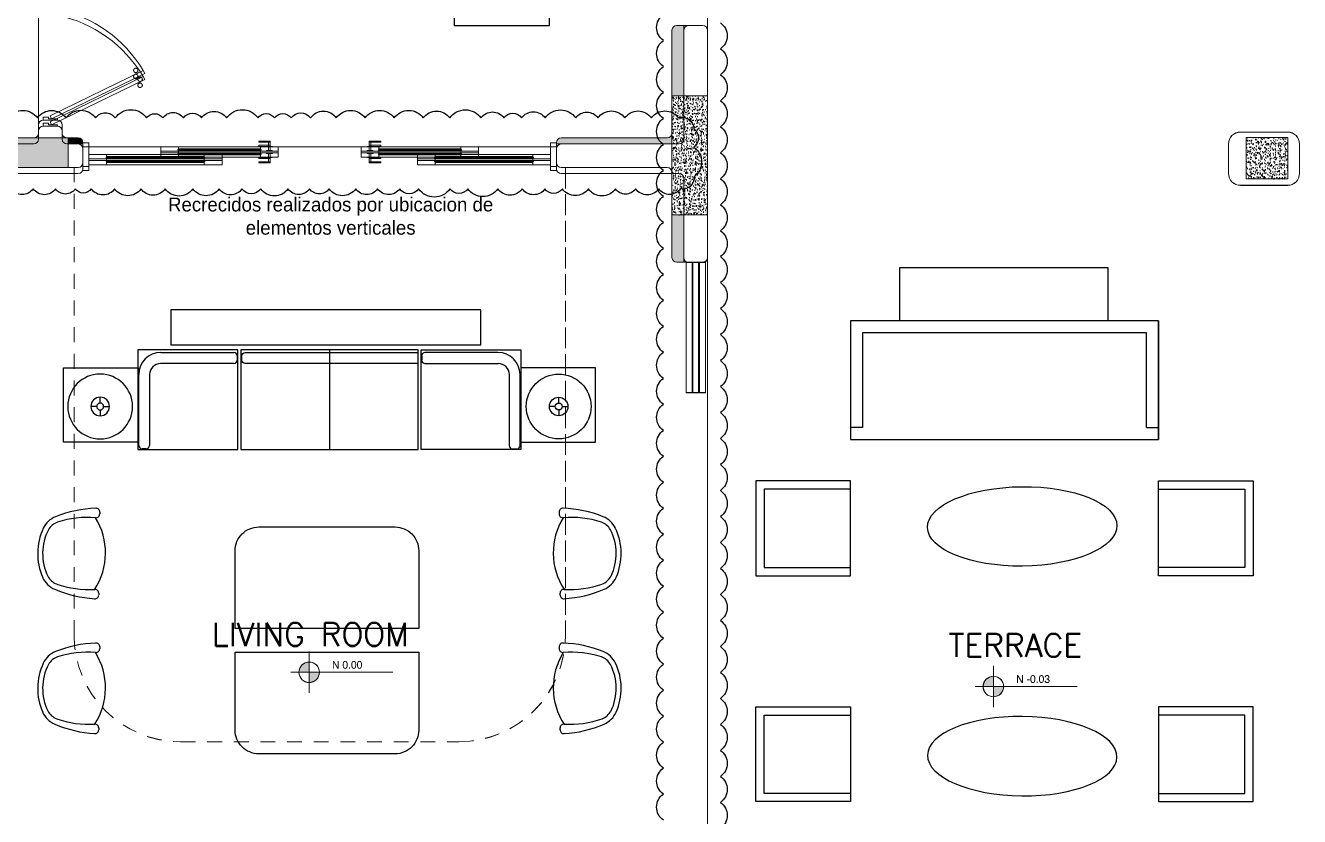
# Model space of a CAD drawing. Header units: metres. Extents: x -232 to 581, y 30 to 789.
# Drawn here: x 114.26 to 125.02, y 665.93 to 672.61 of the extents above; entities that cross this region are included whole.
import ezdxf

# ---------------------------------------------------------------- set-up
doc = ezdxf.new("R2010")
doc.units = ezdxf.units.M
doc.linetypes.add('HIDDEN2', pattern=[0.1875, 0.125, -0.0625])
for name, color, linetype, lineweight in [('A-DOOR', 35, 'Continuous', 5), ('A-WALL', 250, 'Continuous', 20), ('baños', 140, 'Continuous', 0), ('Columnas', 7, 'Continuous', 18), ('piscina', 131, 'Continuous', 0), ('textos', 7, 'Continuous', 0)]:
    doc.layers.add(name, color=color, linetype=linetype, lineweight=lineweight)
doc.layers.add('HATCH', color=8, linetype='Continuous')
doc.layers.add('MOBILIARIOS', color=252, linetype='Continuous')
doc.layers.add('PISO', color=7, linetype='Continuous', lineweight=5, true_color=0xe6e6e6)
doc.layers.add('Techos 1', color=7, linetype='HIDDEN2', lineweight=9, true_color=0x42391a)
doc.layers.add('RELLENO SECCION', color=8, linetype='Continuous', lineweight=0, transparency=0.4)
doc.styles.add('ESC100-2mm', font='arial.ttf', dxfattribs={"height": 0.15})
doc.styles.get("Standard").update_dxf_attribs({"font": 'arial.ttf'})
pattern_1 = [(50, (109.59505, -7.243447), (0.058299094, -0.005100507), [0.006096, -0.067056]), (355, (109.59505, -7.24345), (-0.011277895, 0.06113819), [0.0048768, -0.053644987]), (100.451445, (109.59991, -7.24387), (0.0470212, 0.05603768), [0.005180803, -0.056988878]), (46.1842, (109.59505, -7.22719), (0.086745293, -0.013453545), [0.009144, -0.100584]), (96.63556, (109.60228, -7.22831), (0.07596932, 0.07917636), [0.00777121, -0.085483395]), (351.18415, (109.59505, -7.22719), (0.07596932, 0.07917636), [0.00731519, -0.080467114]), (21, (109.60318, -7.231255), (0.048516605, -0.032724863), [0.006096, -0.067056]), (326, (109.60318, -7.231255), (0.01977665, 0.05894015), [0.0048768, -0.0536448]), (71.451445, (109.607223, -7.23398), (0.068293254, 0.026215286), [0.005180803, -0.05698878]), (37.5, (109.595052, -7.243447), (0.000988353, 0.0270576124), [0, -0.05299456, 0, -0.0544576, 0, -0.053848]), (7.5, (109.595052, -7.243447), (0.021382292, 0.032057784), [0, -0.03104896, 0, -0.05177536, 0, -0.0205232]), (327.5, (109.576927, -7.243447), (0.0433889905, -0.001833198), [0, -0.02032, 0, -0.0633984, 0, -0.0841248]), (317.5, (109.5688, -7.243447), (0.047401338, 0.008136477), [0, -0.026416, 0, -0.04210304, 0, -0.0597408])]

# ---------------------------------------------------------------- blocks, each defined once
blk = doc.blocks.new('puerta 1.00')
at = {"layer": 'A-DOOR'}
for p, q in [((-0.15, -0.012), (-0.937, -0.395)), ((-0.138, -0.038), (-0.925, -0.42)), ((-0.138, -0.038), (-0.15, -0.012)), ((-0.937, -0.395), (-0.925, -0.42)), ((-0.895, -0.374), (-0.9, -0.364)), ((-0.878, -0.366), (-0.883, -0.356)), ((-0.882, -0.4), (-0.877, -0.41)), ((-0.865, -0.392), (-0.86, -0.402))]:
    blk.add_line(p, q, dxfattribs=at)
for points in [[(-0.08, 0), (-0.08, -0.025), (-0.125, -0.025), (-0.125, -0.012), (-0.2, -0.012), (-0.2, 0), (-0.08, 0)], [(-0.08, -0.95), (-0.08, -0.925), (-0.125, -0.925), (-0.125, -0.937), (-0.2, -0.937), (-0.2, -0.95), (-0.08, -0.95)]]:
    blk.add_lwpolyline(points, dxfattribs=at)
blk.add_arc((0.037, 0.16), 1.123, 211.1336, 257.8343, dxfattribs=at)
for points in [[(-0.898, -0.364), (-0.903, -0.364), (-0.912, -0.359), (-0.917, -0.35), (-0.917, -0.34), (-0.912, -0.332), (-0.903, -0.327), (-0.893, -0.327), (-0.884, -0.332), (-0.879, -0.34), (-0.879, -0.35), (-0.884, -0.359), (-0.893, -0.364), (-0.898, -0.364)], [(-0.862, -0.439), (-0.867, -0.439), (-0.875, -0.434), (-0.88, -0.426), (-0.88, -0.416), (-0.875, -0.407), (-0.867, -0.402), (-0.857, -0.402), (-0.848, -0.407), (-0.843, -0.416), (-0.843, -0.426), (-0.848, -0.434), (-0.857, -0.439), (-0.862, -0.439)]]:
    blk.add_open_spline(points, degree=2, dxfattribs=at)
blk = doc.blocks.new('27.11.2025 LN09 1ER NIVEL')
at = {"layer": 'textos', "true_color": 0x000000, "transparency": 33554534}
h = blk.add_hatch(color=18, dxfattribs=at)
h.dxf.hatch_style = 1
h.paths.add_polyline_path([(193.47, 101.07, 0.414214), (193.383, 100.983), (193.47, 100.983)])
h.paths.add_polyline_path([(193.556, 100.983), (193.47, 100.983), (193.47, 100.897, 0.414214)])
h = blk.add_hatch(color=18, dxfattribs=at)
h.dxf.hatch_style = 1
h.paths.add_polyline_path([(199.248, 100.949, 0.414214), (199.162, 100.863), (199.248, 100.863)])
h.paths.add_polyline_path([(199.335, 100.863), (199.248, 100.863), (199.248, 100.776, 0.414214)])
at = {"layer": 'A-DOOR', "color": 18, "true_color": 0x000000}
for p, q in [((192.366, 105.384), (192.216, 105.384)), ((192.216, 105.384), (192.216, 105.334)), ((192.366, 105.384), (192.216, 105.384)), ((192.216, 105.384), (192.216, 105.334)), ((192.361, 105.361), (192.361, 105.356)), ((192.361, 105.361), (193.064, 105.361)), ((192.361, 105.361), (192.361, 105.356)), ((192.361, 105.361), (193.064, 105.361)), ((192.361, 105.356), (193.064, 105.356)), ((192.361, 105.356), (193.064, 105.356)), ((192.366, 105.361), (192.366, 105.384)), ((192.366, 105.384), (193.085, 105.384)), ((192.366, 105.361), (192.366, 105.384)), ((192.366, 105.384), (193.085, 105.384)), ((192.371, 105.366), (192.366, 105.366)), ((192.371, 105.366), (192.366, 105.366)), ((192.366, 105.356), (192.366, 105.334)), ((192.366, 105.356), (192.366, 105.334)), ((192.371, 105.351), (192.366, 105.351)), ((192.371, 105.351), (192.366, 105.351)), ((192.371, 105.366), (192.371, 105.361)), ((193.054, 105.366), (192.371, 105.366)), ((192.371, 105.366), (192.371, 105.361)), ((193.054, 105.366), (192.371, 105.366)), ((192.371, 105.351), (192.371, 105.356)), ((192.371, 105.351), (192.371, 105.356)), ((192.371, 105.351), (193.054, 105.351)), ((192.371, 105.351), (193.054, 105.351)), ((193.054, 105.366), (193.059, 105.366)), ((193.054, 105.366), (193.054, 105.361)), ((193.054, 105.366), (193.059, 105.366)), ((193.054, 105.366), (193.054, 105.361)), ((193.054, 105.351), (193.054, 105.356)), ((193.054, 105.351), (193.054, 105.356)), ((193.054, 105.351), (193.059, 105.351)), ((193.054, 105.351), (193.059, 105.351)), ((193.059, 105.384), (193.209, 105.384)), ((193.059, 105.361), (193.059, 105.384)), ((193.059, 105.384), (193.209, 105.384)), ((193.059, 105.361), (193.059, 105.384)), ((193.059, 105.356), (193.059, 105.334)), ((193.059, 105.356), (193.059, 105.334)), ((193.064, 105.361), (193.064, 105.356)), ((193.064, 105.361), (193.064, 105.356)), ((193.126, 105.424), (193.126, 105.389)), ((193.126, 105.424), (193.126, 105.389)), ((193.141, 105.389), (193.141, 105.433)), ((193.141, 105.389), (193.141, 105.433)), ((193.209, 105.334), (193.209, 105.384)), ((193.209, 105.384), (193.209, 105.334)), ((193.209, 105.334), (193.209, 105.384)), ((193.209, 105.384), (193.209, 105.334)), ((193.909, 105.334), (193.909, 105.384)), ((194.059, 105.384), (193.909, 105.384)), ((193.909, 105.384), (193.909, 105.334)), ((193.909, 105.334), (193.909, 105.384)), ((194.059, 105.384), (193.909, 105.384)), ((193.909, 105.384), (193.909, 105.334)), ((193.976, 105.389), (193.976, 105.433)), ((193.976, 105.389), (193.976, 105.433)), ((193.991, 105.424), (193.991, 105.389)), ((193.991, 105.424), (193.991, 105.389)), ((194.751, 105.384), (194.033, 105.384)), ((194.751, 105.384), (194.033, 105.384)), ((194.756, 105.361), (194.054, 105.361)), ((194.054, 105.361), (194.054, 105.356)), ((194.756, 105.361), (194.054, 105.361)), ((194.054, 105.361), (194.054, 105.356)), ((194.756, 105.356), (194.054, 105.356)), ((194.756, 105.356), (194.054, 105.356)), ((194.059, 105.361), (194.059, 105.384)), ((194.059, 105.361), (194.059, 105.384)), ((194.064, 105.366), (194.059, 105.366)), ((194.064, 105.366), (194.059, 105.366)), ((194.059, 105.356), (194.059, 105.334)), ((194.059, 105.356), (194.059, 105.334)), ((194.064, 105.351), (194.059, 105.351)), ((194.064, 105.351), (194.059, 105.351)), ((194.064, 105.366), (194.746, 105.366)), ((194.064, 105.366), (194.064, 105.361)), ((194.064, 105.366), (194.746, 105.366)), ((194.064, 105.366), (194.064, 105.361)), ((194.064, 105.351), (194.064, 105.356)), ((194.064, 105.351), (194.064, 105.356)), ((194.746, 105.351), (194.064, 105.351)), ((194.746, 105.351), (194.064, 105.351)), ((194.746, 105.366), (194.751, 105.366)), ((194.746, 105.366), (194.746, 105.361)), ((194.746, 105.366), (194.751, 105.366)), ((194.746, 105.366), (194.746, 105.361)), ((194.746, 105.351), (194.746, 105.356)), ((194.746, 105.351), (194.746, 105.356)), ((194.746, 105.351), (194.751, 105.351)), ((194.746, 105.351), (194.751, 105.351)), ((194.751, 105.384), (194.901, 105.384)), ((194.751, 105.361), (194.751, 105.384)), ((194.751, 105.384), (194.901, 105.384)), ((194.751, 105.361), (194.751, 105.384)), ((194.751, 105.356), (194.751, 105.334)), ((194.751, 105.356), (194.751, 105.334)), ((194.756, 105.361), (194.756, 105.356)), ((194.756, 105.361), (194.756, 105.356)), ((194.901, 105.384), (194.901, 105.334)), ((194.901, 105.384), (194.901, 105.334)), ((191.759, 105.319), (191.609, 105.319)), ((191.609, 105.319), (191.609, 105.269)), ((191.759, 105.319), (191.609, 105.319)), ((191.609, 105.319), (191.609, 105.269)), ((191.609, 105.269), (191.759, 105.269)), ((191.609, 105.269), (191.759, 105.269)), ((191.754, 105.297), (191.754, 105.292)), ((191.754, 105.297), (192.589, 105.297)), ((191.754, 105.297), (191.754, 105.292)), ((191.754, 105.297), (192.589, 105.297)), ((191.754, 105.292), (192.589, 105.292)), ((191.754, 105.292), (192.589, 105.292)), ((191.759, 105.297), (191.759, 105.319)), ((191.759, 105.319), (192.61, 105.319)), ((191.759, 105.297), (191.759, 105.319)), ((191.759, 105.319), (192.61, 105.319)), ((191.764, 105.301), (191.759, 105.301)), ((191.764, 105.301), (191.759, 105.301)), ((191.759, 105.292), (191.759, 105.269)), ((191.759, 105.292), (191.759, 105.269)), ((191.764, 105.287), (191.759, 105.287)), ((191.764, 105.287), (191.759, 105.287)), ((191.759, 105.269), (192.61, 105.269)), ((191.759, 105.269), (192.61, 105.269)), ((191.764, 105.301), (191.764, 105.297)), ((192.579, 105.301), (191.764, 105.301)), ((191.764, 105.301), (191.764, 105.297)), ((192.579, 105.301), (191.764, 105.301)), ((191.764, 105.287), (191.764, 105.292)), ((191.764, 105.287), (191.764, 105.292)), ((191.764, 105.287), (192.579, 105.287)), ((191.764, 105.287), (192.579, 105.287)), ((192.216, 105.334), (192.366, 105.334)), ((192.216, 105.334), (192.366, 105.334)), ((192.366, 105.334), (193.085, 105.334)), ((192.366, 105.334), (193.085, 105.334)), ((192.579, 105.301), (192.584, 105.301)), ((192.579, 105.301), (192.579, 105.297)), ((192.579, 105.301), (192.584, 105.301)), ((192.579, 105.301), (192.579, 105.297)), ((192.579, 105.287), (192.579, 105.292)), ((192.579, 105.287), (192.579, 105.292)), ((192.579, 105.287), (192.584, 105.287)), ((192.579, 105.287), (192.584, 105.287)), ((192.584, 105.319), (192.734, 105.319)), ((192.584, 105.297), (192.584, 105.319)), ((192.584, 105.319), (192.734, 105.319)), ((192.584, 105.297), (192.584, 105.319)), ((192.584, 105.292), (192.584, 105.269)), ((192.584, 105.292), (192.584, 105.269)), ((192.734, 105.269), (192.584, 105.269)), ((192.734, 105.269), (192.584, 105.269)), ((192.589, 105.297), (192.589, 105.292)), ((192.589, 105.297), (192.589, 105.292)), ((192.734, 105.269), (192.734, 105.319)), ((192.734, 105.319), (192.734, 105.269)), ((192.734, 105.269), (192.734, 105.319)), ((192.734, 105.319), (192.734, 105.269)), ((193.209, 105.334), (193.059, 105.334)), ((193.209, 105.334), (193.059, 105.334)), ((193.126, 105.294), (193.126, 105.329)), ((193.126, 105.294), (193.126, 105.329)), ((193.141, 105.329), (193.141, 105.284)), ((193.141, 105.329), (193.141, 105.284)), ((193.909, 105.334), (194.059, 105.334)), ((193.909, 105.334), (194.059, 105.334)), ((193.976, 105.329), (193.976, 105.284)), ((193.976, 105.329), (193.976, 105.284)), ((193.991, 105.294), (193.991, 105.329)), ((193.991, 105.294), (193.991, 105.329)), ((194.751, 105.334), (194.033, 105.334)), ((194.751, 105.334), (194.033, 105.334)), ((194.384, 105.269), (194.384, 105.319)), ((194.534, 105.319), (194.384, 105.319)), ((194.384, 105.319), (194.384, 105.269)), ((194.384, 105.269), (194.384, 105.319)), ((194.534, 105.319), (194.384, 105.319)), ((194.384, 105.319), (194.384, 105.269)), ((194.384, 105.269), (194.534, 105.269)), ((194.384, 105.269), (194.534, 105.269)), ((195.359, 105.319), (194.508, 105.319)), ((195.359, 105.319), (194.508, 105.319)), ((195.359, 105.269), (194.508, 105.269)), ((195.359, 105.269), (194.508, 105.269)), ((195.364, 105.297), (194.529, 105.297)), ((194.529, 105.297), (194.529, 105.292)), ((195.364, 105.297), (194.529, 105.297)), ((194.529, 105.297), (194.529, 105.292)), ((195.364, 105.292), (194.529, 105.292)), ((195.364, 105.292), (194.529, 105.292)), ((194.534, 105.297), (194.534, 105.319)), ((194.534, 105.297), (194.534, 105.319)), ((194.539, 105.301), (194.534, 105.301)), ((194.539, 105.301), (194.534, 105.301)), ((194.534, 105.292), (194.534, 105.269)), ((194.534, 105.292), (194.534, 105.269)), ((194.539, 105.287), (194.534, 105.287)), ((194.539, 105.287), (194.534, 105.287)), ((194.539, 105.301), (195.354, 105.301)), ((194.539, 105.301), (194.539, 105.297)), ((194.539, 105.301), (195.354, 105.301)), ((194.539, 105.301), (194.539, 105.297)), ((194.539, 105.287), (194.539, 105.292)), ((194.539, 105.287), (194.539, 105.292)), ((195.354, 105.287), (194.539, 105.287)), ((195.354, 105.287), (194.539, 105.287)), ((194.901, 105.334), (194.751, 105.334)), ((194.901, 105.334), (194.751, 105.334)), ((195.354, 105.301), (195.359, 105.301)), ((195.354, 105.301), (195.354, 105.297)), ((195.354, 105.301), (195.359, 105.301)), ((195.354, 105.301), (195.354, 105.297)), ((195.354, 105.287), (195.354, 105.292)), ((195.354, 105.287), (195.354, 105.292)), ((195.354, 105.287), (195.359, 105.287)), ((195.354, 105.287), (195.359, 105.287)), ((195.359, 105.319), (195.509, 105.319)), ((195.359, 105.297), (195.359, 105.319)), ((195.359, 105.319), (195.509, 105.319)), ((195.359, 105.297), (195.359, 105.319)), ((195.359, 105.292), (195.359, 105.269)), ((195.359, 105.292), (195.359, 105.269)), ((195.509, 105.269), (195.359, 105.269)), ((195.509, 105.269), (195.359, 105.269)), ((195.364, 105.297), (195.364, 105.292)), ((195.364, 105.297), (195.364, 105.292)), ((195.509, 105.319), (195.509, 105.269)), ((195.509, 105.319), (195.509, 105.269))]:
    blk.add_line(p, q, dxfattribs=at)
for points in [[(191.609, 105.219), (191.559, 105.219), (191.559, 105.419), (191.609, 105.419)], [(191.609, 105.219), (191.559, 105.219), (191.559, 105.419), (191.609, 105.419)], [(193.141, 105.433), (193.141, 105.424), (193.044, 105.424), (193.044, 105.433)], [(193.141, 105.433), (193.141, 105.424), (193.044, 105.424), (193.044, 105.433)], [(193.158, 105.384), (193.109, 105.384), (193.109, 105.389), (193.158, 105.389)], [(193.158, 105.384), (193.109, 105.384), (193.109, 105.389), (193.158, 105.389)], [(193.959, 105.384), (194.008, 105.384), (194.008, 105.389), (193.959, 105.389)], [(193.959, 105.384), (194.008, 105.384), (194.008, 105.389), (193.959, 105.389)], [(193.976, 105.433), (193.976, 105.424), (194.074, 105.424), (194.074, 105.433)], [(193.976, 105.433), (193.976, 105.424), (194.074, 105.424), (194.074, 105.433)], [(195.509, 105.219), (195.559, 105.219), (195.559, 105.419), (195.509, 105.419)], [(195.509, 105.219), (195.559, 105.219), (195.559, 105.419), (195.509, 105.419)], [(193.141, 105.284), (193.141, 105.294), (193.044, 105.294), (193.044, 105.284)], [(193.141, 105.284), (193.141, 105.294), (193.044, 105.294), (193.044, 105.284)], [(193.158, 105.334), (193.109, 105.334), (193.109, 105.329), (193.158, 105.329)], [(193.158, 105.334), (193.109, 105.334), (193.109, 105.329), (193.158, 105.329)], [(193.959, 105.334), (194.008, 105.334), (194.008, 105.329), (193.959, 105.329)], [(193.959, 105.334), (194.008, 105.334), (194.008, 105.329), (193.959, 105.329)], [(193.976, 105.284), (193.976, 105.294), (194.074, 105.294), (194.074, 105.284)], [(193.976, 105.284), (193.976, 105.294), (194.074, 105.294), (194.074, 105.284)], [(196.654, 104.444), (196.704, 104.444), (196.704, 103.344), (196.654, 103.344)], [(196.709, 104.444), (196.759, 104.444), (196.759, 103.344), (196.709, 103.344)], [(196.767, 104.444), (196.817, 104.444), (196.817, 103.344), (196.767, 103.344)]]:
    blk.add_lwpolyline(points, close=True, dxfattribs=at)
at = {"layer": 'A-WALL', "color": 18, "true_color": 0x000000}
for p, q in [((196.674, 106.444), (196.794, 106.444)), ((196.634, 106.404), (196.634, 105.484)), ((196.834, 106.404), (196.834, 105.194)), ((191.184, 105.554), (191.184, 105.484)), ((191.344, 105.594), (191.224, 105.594)), ((191.384, 105.554), (191.384, 105.484)), ((190.324, 105.444), (191.144, 105.444)), ((191.424, 105.444), (191.519, 105.444)), ((191.559, 105.404), (191.559, 105.234)), ((191.559, 105.374), (191.559, 105.264)), ((195.559, 105.404), (195.559, 105.234)), ((195.559, 105.374), (195.559, 105.264)), ((196.594, 105.444), (195.599, 105.444)), ((190.524, 105.194), (191.519, 105.194)), ((196.594, 105.194), (195.599, 105.194)), ((196.634, 105.154), (196.634, 104.484)), ((196.834, 105.194), (196.834, 104.484)), ((196.674, 104.444), (196.794, 104.444))]:
    blk.add_line(p, q, dxfattribs=at)
at = {"layer": 'A-WALL', "color": 18, "true_color": 0x000000, "transparency": 33554684}
blk.add_line((196.704, 104.444), (196.764, 104.444), dxfattribs=at)
at = {"layer": 'A-WALL', "color": 18, "true_color": 0x000000}
blk.add_lwpolyline([(201.734, 105.544), (201.334, 105.544, 0.414214), (201.234, 105.444), (201.234, 105.194, 0.414214), (201.334, 105.094), (201.734, 105.094, 0.414214), (201.834, 105.194), (201.834, 105.444, 0.414214)], format="xyb", close=True, dxfattribs=at)
for centre, start, end in [((196.674, 106.404), 90, 180), ((196.794, 106.404), 0, 90), ((191.224, 105.554), 90, 180), ((191.344, 105.554), 360, 90), ((191.144, 105.484), 270, 360), ((191.424, 105.484), 180, 270), ((196.594, 105.484), 270, 360), ((191.519, 105.404), 0, 90), ((195.599, 105.404), 90, 180), ((191.519, 105.234), 270, 0), ((195.599, 105.234), 180, 270), ((196.594, 105.154), 0, 90), ((196.674, 104.484), 180, 270), ((196.794, 104.484), 270, 0)]:
    blk.add_arc(centre, 0.04, start, end, dxfattribs=at)
at = {"layer": 'piscina', "color": 18, "true_color": 0x000000, "const_width": 0.004}
for points in [[(192.361, 105.359), (193.064, 105.359)], [(192.361, 105.359), (193.064, 105.359)], [(194.756, 105.359), (194.054, 105.359)], [(194.756, 105.359), (194.054, 105.359)], [(191.754, 105.294), (192.589, 105.294)], [(191.754, 105.294), (192.589, 105.294)], [(195.364, 105.294), (194.529, 105.294)], [(195.364, 105.294), (194.529, 105.294)]]:
    blk.add_lwpolyline(points, dxfattribs=at)
at = {"layer": 'PISO', "color": 18, "true_color": 0x000000, "transparency": 33554687}
blk.add_line((196.834, 106.404), (196.834, 110.084), dxfattribs=at)
at = {"layer": 'PISO', "color": 18, "true_color": 0x000000}
for p, q in [((191.184, 106.584), (191.184, 105.554)), ((191.559, 105.419), (195.559, 105.419)), ((191.559, 105.419), (195.559, 105.419)), ((196.834, 104.484), (196.834, 98.004))]:
    blk.add_line(p, q, dxfattribs=at)
at = {"layer": 'Techos 1', "color": 18, "true_color": 0x000000}
for p, q in [((191.484, 101.296), (191.484, 105.194)), ((195.634, 105.194), (195.634, 101.288)), ((192.384, 100.396), (194.734, 100.396))]:
    blk.add_line(p, q, dxfattribs=at)
for centre, start, end in [((192.384, 101.296), 180, 270), ((194.734, 101.296), 270, 0)]:
    blk.add_arc(centre, 0.9, start, end, dxfattribs=at)
at = {"layer": 'textos', "color": 18, "true_color": 0x000000}
for p, q in [((193.47, 101.157), (193.47, 100.809)), ((199.248, 101.037), (199.248, 100.689)), ((193.316, 100.983), (194.177, 100.983)), ((199.095, 100.863), (199.956, 100.863))]:
    blk.add_line(p, q, dxfattribs=at)
for centre in [(193.47, 100.983), (199.248, 100.863)]:
    blk.add_circle(centre, 0.0865, dxfattribs=at)
at = {"layer": 'A-DOOR', "color": 18, "true_color": 0x000000, "rotation": 180}
blk.add_blockref('puerta 1.00', (191.144, 105.594), dxfattribs=at)
at = {"layer": 'textos', "color": 18, "true_color": 0x000000, "char_height": 0.195, "width": 3.40488, "attachment_point": 7}
for s, insert in [('{\\Fromans|c0; LIVING ROOM}', (192.515, 101.205)), ('{\\Fromans|c0; TERRACE}', (198.736, 101.114))]:
    blk.add_mtext(s, dxfattribs=dict(at, insert=insert))
at = {"layer": 'textos', "color": 18, "true_color": 0x000000, "char_height": 0.065, "attachment_point": 1, "style": 'ESC100-2mm'}
for s, insert in [('{\\Ftxt|c0;N 0.00}', (193.663, 101.078)), ('{\\Ftxt|c0;N -0.03}', (199.441, 100.958))]:
    blk.add_mtext_dynamic_manual_height_columns(s, width=2.21694, gutter_width=0.5, heights=[0], dxfattribs=dict(at, insert=insert))
blk = doc.blocks.new('A$Ce5805d30')
at = {"layer": 'MOBILIARIOS'}
for p, q in [((0.5483, 0.5483, -0.3418), (0, 0.5483, -0.3418)), ((0, 0.5483, -0.3418), (0, 0, -0.3418)), ((0.5483, 0, -0.3418), (0.5483, 0.5483, -0.3418)), ((0.2635, 0.2954, -0.3418), (0.2635, 0.338, -0.3418)), ((0.2379, 0.2699, -0.3418), (0.1954, 0.2699, -0.3418)), ((0.2635, 0.2444, -0.3418), (0.2635, 0.2018, -0.3418)), ((0.289, 0.2699, -0.3418), (0.3315, 0.2699, -0.3418)), ((0, 0, -0.3418), (0.5483, 0, -0.3418))]:
    blk.add_line(p, q, dxfattribs=at)
for radius in [0.2382, 0.0681, 0.0255]:
    blk.add_circle((0.2635, 0.2699, -0.3418), radius, dxfattribs=at)
blk = doc.blocks.new('20.03.2026 LN 09 PRIMER NIVEL ARQ')
at = {"layer": 'HATCH'}
h = blk.add_hatch(dxfattribs=at)
h.set_pattern_fill('AR-CONC', color=1, scale=0.00032)
h.set_pattern_definition(pattern_1)
h.paths.add_polyline_path([(16.214, -48.893), (15.914, -48.893), (15.914, -47.888), (16.214, -47.888)])
h = blk.add_hatch(dxfattribs=at)
h.set_pattern_fill('AR-CONC', color=1, scale=0.00032)
h.set_pattern_definition(pattern_1)
h.paths.add_polyline_path([(9.914, -49.248), (9.664, -49.248), (9.664, -48.243), (10.814, -48.243), (10.814, -48.493), (9.914, -48.493)])
h = blk.add_hatch(dxfattribs=at)
h.set_pattern_fill('AR-CONC', color=1, scale=0.00032)
h.set_pattern_definition(pattern_1)
h.paths.add_polyline_path([(20.764, -48.588), (21.114, -48.588), (21.114, -48.238), (20.764, -48.238)])
at = {"layer": 'RELLENO SECCION'}
h = blk.add_hatch(color=1, dxfattribs=at)
h.dxf.hatch_style = 1
h.paths.add_polyline_path([(15.914, -47.888), (16.014, -47.888), (16.014, -47.293), (15.954, -47.293, 0.414214), (15.914, -47.333)])
h = blk.add_hatch(color=1, dxfattribs=at)
h.dxf.hatch_style = 1
h.paths.add_polyline_path([(14.979, -48.243, 0.414214), (14.939, -48.283), (14.939, -48.293), (15.914, -48.293), (15.914, -48.203, -0.414214), (15.874, -48.243)])
h = blk.add_hatch(color=1, dxfattribs=at)
h.dxf.hatch_style = 1
h.paths.add_polyline_path([(10.814, -48.243), (10.814, -48.293), (10.939, -48.293), (10.939, -48.283, 0.414297), (10.899, -48.243)])
h = blk.add_hatch(color=1, dxfattribs=at)
h.dxf.hatch_style = 1
h.paths.add_polyline_path([(16.014, -48.893), (15.914, -48.893), (15.914, -49.253, 0.414214), (15.954, -49.293), (16.014, -49.293)])
at = {"layer": 'textos', "transparency": 33554534}
h = blk.add_hatch(color=1, dxfattribs=at)
h.dxf.hatch_style = 1
h.paths.add_polyline_path([(12.85, -52.668, 0.414214), (12.764, -52.754), (12.85, -52.754)])
h.paths.add_polyline_path([(12.937, -52.754), (12.85, -52.754), (12.85, -52.841, 0.414214)])
h = blk.add_hatch(color=1, dxfattribs=at)
h.dxf.hatch_style = 1
h.paths.add_polyline_path([(18.629, -52.788, 0.414214), (18.542, -52.875), (18.629, -52.875)])
h.paths.add_polyline_path([(18.715, -52.875), (18.629, -52.875), (18.629, -52.961, 0.414214)])
at = {"layer": 'A-DOOR', "color": 1}
for p, q in [((12.506, -48.278), (12.506, -48.314)), ((12.506, -48.278), (12.506, -48.314)), ((12.521, -48.313), (12.521, -48.269)), ((12.521, -48.349), (12.521, -48.304)), ((13.356, -48.314), (13.356, -48.269)), ((13.356, -48.314), (13.356, -48.269)), ((13.371, -48.278), (13.371, -48.314)), ((13.371, -48.278), (13.371, -48.314)), ((11.139, -48.383), (10.989, -48.383)), ((10.989, -48.383), (10.989, -48.433)), ((11.139, -48.383), (10.989, -48.383)), ((10.989, -48.383), (10.989, -48.433)), ((11.134, -48.406), (11.134, -48.411)), ((11.134, -48.406), (11.969, -48.406)), ((11.134, -48.406), (11.134, -48.411)), ((11.134, -48.406), (11.969, -48.406)), ((11.134, -48.411), (11.969, -48.411)), ((11.134, -48.411), (11.969, -48.411)), ((11.139, -48.406), (11.139, -48.383)), ((11.139, -48.383), (11.99, -48.383)), ((11.139, -48.406), (11.139, -48.383)), ((11.139, -48.383), (11.99, -48.383)), ((11.144, -48.401), (11.139, -48.401)), ((11.144, -48.401), (11.139, -48.401)), ((11.139, -48.411), (11.139, -48.433)), ((11.139, -48.411), (11.139, -48.433)), ((11.144, -48.415), (11.139, -48.415)), ((11.144, -48.415), (11.139, -48.415)), ((11.144, -48.401), (11.144, -48.406)), ((11.959, -48.401), (11.144, -48.401)), ((11.144, -48.401), (11.144, -48.406)), ((11.959, -48.401), (11.144, -48.401)), ((11.144, -48.415), (11.144, -48.411)), ((11.144, -48.415), (11.144, -48.411)), ((11.144, -48.415), (11.959, -48.415)), ((11.144, -48.415), (11.959, -48.415)), ((11.747, -48.319), (11.597, -48.319)), ((11.597, -48.319), (11.597, -48.369)), ((11.747, -48.319), (11.597, -48.319)), ((11.597, -48.319), (11.597, -48.369)), ((11.597, -48.369), (11.747, -48.369)), ((11.597, -48.369), (11.747, -48.369)), ((11.742, -48.341), (11.742, -48.346)), ((11.742, -48.341), (12.444, -48.341)), ((11.742, -48.341), (11.742, -48.346)), ((11.742, -48.341), (12.444, -48.341)), ((11.742, -48.346), (12.444, -48.346)), ((11.742, -48.346), (12.444, -48.346)), ((11.747, -48.341), (11.747, -48.319)), ((11.747, -48.319), (12.465, -48.319)), ((11.747, -48.341), (11.747, -48.319)), ((11.747, -48.319), (12.465, -48.319)), ((11.752, -48.336), (11.747, -48.336)), ((11.752, -48.336), (11.747, -48.336)), ((11.747, -48.346), (11.747, -48.369)), ((11.747, -48.346), (11.747, -48.369)), ((11.752, -48.351), (11.747, -48.351)), ((11.752, -48.351), (11.747, -48.351)), ((11.747, -48.369), (12.465, -48.369)), ((11.747, -48.369), (12.465, -48.369)), ((11.752, -48.336), (11.752, -48.341)), ((12.434, -48.336), (11.752, -48.336)), ((11.752, -48.336), (11.752, -48.341)), ((12.434, -48.336), (11.752, -48.336)), ((11.752, -48.351), (11.752, -48.346)), ((11.752, -48.351), (11.752, -48.346)), ((11.752, -48.351), (12.434, -48.351)), ((11.752, -48.351), (12.434, -48.351)), ((11.959, -48.401), (11.964, -48.401)), ((11.959, -48.401), (11.959, -48.406)), ((11.959, -48.401), (11.964, -48.401)), ((11.959, -48.401), (11.959, -48.406)), ((11.959, -48.415), (11.959, -48.411)), ((11.959, -48.415), (11.959, -48.411)), ((11.959, -48.415), (11.964, -48.415)), ((11.959, -48.415), (11.964, -48.415)), ((11.964, -48.383), (12.114, -48.383)), ((11.964, -48.406), (11.964, -48.383)), ((11.964, -48.383), (12.114, -48.383)), ((11.964, -48.406), (11.964, -48.383)), ((11.964, -48.411), (11.964, -48.433)), ((11.964, -48.411), (11.964, -48.433)), ((11.969, -48.406), (11.969, -48.411)), ((11.969, -48.406), (11.969, -48.411)), ((12.114, -48.433), (12.114, -48.383)), ((12.114, -48.383), (12.114, -48.433)), ((12.114, -48.433), (12.114, -48.383)), ((12.114, -48.383), (12.114, -48.433)), ((12.434, -48.336), (12.439, -48.336)), ((12.434, -48.336), (12.434, -48.341)), ((12.434, -48.336), (12.439, -48.336)), ((12.434, -48.336), (12.434, -48.341)), ((12.434, -48.351), (12.434, -48.346)), ((12.434, -48.351), (12.434, -48.346)), ((12.434, -48.351), (12.439, -48.351)), ((12.434, -48.351), (12.439, -48.351)), ((12.439, -48.319), (12.589, -48.319)), ((12.439, -48.341), (12.439, -48.319)), ((12.439, -48.319), (12.589, -48.319)), ((12.439, -48.341), (12.439, -48.319)), ((12.439, -48.346), (12.439, -48.369)), ((12.439, -48.346), (12.439, -48.369)), ((12.589, -48.369), (12.439, -48.369)), ((12.589, -48.369), (12.439, -48.369)), ((12.444, -48.341), (12.444, -48.346)), ((12.444, -48.341), (12.444, -48.346)), ((12.506, -48.409), (12.506, -48.374)), ((12.506, -48.409), (12.506, -48.374)), ((12.521, -48.374), (12.521, -48.418)), ((12.521, -48.374), (12.521, -48.418)), ((12.589, -48.369), (12.589, -48.319)), ((12.589, -48.319), (12.589, -48.369)), ((12.589, -48.369), (12.589, -48.319)), ((12.589, -48.319), (12.589, -48.369)), ((13.289, -48.369), (13.289, -48.319)), ((13.439, -48.319), (13.289, -48.319)), ((13.289, -48.319), (13.289, -48.369)), ((13.289, -48.369), (13.289, -48.319)), ((13.439, -48.319), (13.289, -48.319)), ((13.289, -48.319), (13.289, -48.369)), ((13.289, -48.369), (13.439, -48.369)), ((13.289, -48.369), (13.439, -48.369)), ((13.356, -48.374), (13.356, -48.418)), ((13.356, -48.374), (13.356, -48.418)), ((13.371, -48.409), (13.371, -48.374)), ((13.371, -48.409), (13.371, -48.374)), ((14.131, -48.319), (13.413, -48.319)), ((14.131, -48.319), (13.413, -48.319)), ((14.131, -48.369), (13.413, -48.369)), ((14.131, -48.369), (13.413, -48.369)), ((14.136, -48.341), (13.434, -48.341)), ((13.434, -48.341), (13.434, -48.346)), ((14.136, -48.341), (13.434, -48.341)), ((13.434, -48.341), (13.434, -48.346)), ((14.136, -48.346), (13.434, -48.346)), ((14.136, -48.346), (13.434, -48.346)), ((13.439, -48.341), (13.439, -48.319)), ((13.439, -48.341), (13.439, -48.319)), ((13.444, -48.336), (13.439, -48.336)), ((13.444, -48.336), (13.439, -48.336)), ((13.439, -48.346), (13.439, -48.369)), ((13.439, -48.346), (13.439, -48.369)), ((13.444, -48.351), (13.439, -48.351)), ((13.444, -48.351), (13.439, -48.351)), ((13.444, -48.336), (14.126, -48.336)), ((13.444, -48.336), (13.444, -48.341)), ((13.444, -48.336), (14.126, -48.336)), ((13.444, -48.336), (13.444, -48.341)), ((13.444, -48.351), (13.444, -48.346)), ((13.444, -48.351), (13.444, -48.346)), ((14.126, -48.351), (13.444, -48.351)), ((14.126, -48.351), (13.444, -48.351)), ((13.764, -48.433), (13.764, -48.383)), ((13.914, -48.383), (13.764, -48.383)), ((13.764, -48.383), (13.764, -48.433)), ((13.764, -48.433), (13.764, -48.383)), ((13.914, -48.383), (13.764, -48.383)), ((13.764, -48.383), (13.764, -48.433)), ((14.739, -48.383), (13.888, -48.383)), ((14.739, -48.383), (13.888, -48.383)), ((14.744, -48.406), (13.909, -48.406)), ((13.909, -48.406), (13.909, -48.411)), ((14.744, -48.406), (13.909, -48.406)), ((13.909, -48.406), (13.909, -48.411)), ((14.744, -48.411), (13.909, -48.411)), ((14.744, -48.411), (13.909, -48.411)), ((13.914, -48.406), (13.914, -48.383)), ((13.914, -48.406), (13.914, -48.383)), ((13.919, -48.401), (13.914, -48.401)), ((13.919, -48.401), (13.914, -48.401)), ((13.914, -48.411), (13.914, -48.433)), ((13.914, -48.411), (13.914, -48.433)), ((13.919, -48.415), (13.914, -48.415)), ((13.919, -48.415), (13.914, -48.415)), ((13.919, -48.401), (14.734, -48.401)), ((13.919, -48.401), (13.919, -48.406)), ((13.919, -48.401), (14.734, -48.401)), ((13.919, -48.401), (13.919, -48.406)), ((13.919, -48.415), (13.919, -48.411)), ((13.919, -48.415), (13.919, -48.411)), ((14.734, -48.415), (13.919, -48.415)), ((14.734, -48.415), (13.919, -48.415)), ((14.126, -48.336), (14.131, -48.336)), ((14.126, -48.336), (14.126, -48.341)), ((14.126, -48.336), (14.131, -48.336)), ((14.126, -48.336), (14.126, -48.341)), ((14.126, -48.351), (14.126, -48.346)), ((14.126, -48.351), (14.126, -48.346)), ((14.126, -48.351), (14.131, -48.351)), ((14.126, -48.351), (14.131, -48.351)), ((14.131, -48.319), (14.281, -48.319)), ((14.131, -48.341), (14.131, -48.319)), ((14.131, -48.319), (14.281, -48.319)), ((14.131, -48.341), (14.131, -48.319)), ((14.131, -48.346), (14.131, -48.369)), ((14.131, -48.346), (14.131, -48.369)), ((14.281, -48.369), (14.131, -48.369)), ((14.281, -48.369), (14.131, -48.369)), ((14.136, -48.341), (14.136, -48.346)), ((14.136, -48.341), (14.136, -48.346)), ((14.281, -48.319), (14.281, -48.369)), ((14.281, -48.319), (14.281, -48.369)), ((14.734, -48.401), (14.739, -48.401)), ((14.734, -48.401), (14.734, -48.406)), ((14.734, -48.401), (14.739, -48.401)), ((14.734, -48.401), (14.734, -48.406)), ((14.734, -48.415), (14.734, -48.411)), ((14.734, -48.415), (14.734, -48.411)), ((14.734, -48.415), (14.739, -48.415)), ((14.734, -48.415), (14.739, -48.415)), ((14.739, -48.383), (14.889, -48.383)), ((14.739, -48.406), (14.739, -48.383)), ((14.739, -48.383), (14.889, -48.383)), ((14.739, -48.406), (14.739, -48.383)), ((14.739, -48.411), (14.739, -48.433)), ((14.739, -48.411), (14.739, -48.433)), ((14.744, -48.406), (14.744, -48.411)), ((14.744, -48.406), (14.744, -48.411)), ((14.889, -48.383), (14.889, -48.433)), ((14.889, -48.383), (14.889, -48.433)), ((10.989, -48.433), (11.139, -48.433)), ((10.989, -48.433), (11.139, -48.433)), ((11.139, -48.433), (11.99, -48.433)), ((11.139, -48.433), (11.99, -48.433)), ((12.114, -48.433), (11.964, -48.433)), ((12.114, -48.433), (11.964, -48.433)), ((13.764, -48.433), (13.914, -48.433)), ((13.764, -48.433), (13.914, -48.433)), ((14.739, -48.433), (13.888, -48.433)), ((14.739, -48.433), (13.888, -48.433)), ((14.889, -48.433), (14.739, -48.433)), ((14.889, -48.433), (14.739, -48.433))]:
    blk.add_line(p, q, dxfattribs=at)
for points in [[(10.989, -48.483), (10.939, -48.483), (10.939, -48.283), (10.989, -48.283)], [(10.989, -48.483), (10.939, -48.483), (10.939, -48.283), (10.989, -48.283)], [(12.521, -48.269), (12.521, -48.278), (12.424, -48.278), (12.424, -48.269)], [(12.521, -48.269), (12.521, -48.278), (12.424, -48.278), (12.424, -48.269)], [(13.356, -48.269), (13.356, -48.278), (13.454, -48.278), (13.454, -48.269)], [(13.356, -48.269), (13.356, -48.278), (13.454, -48.278), (13.454, -48.269)], [(14.889, -48.483), (14.939, -48.483), (14.939, -48.283), (14.889, -48.283)], [(14.889, -48.483), (14.939, -48.483), (14.939, -48.283), (14.889, -48.283)], [(12.521, -48.418), (12.521, -48.409), (12.424, -48.409), (12.424, -48.418)], [(12.521, -48.418), (12.521, -48.409), (12.424, -48.409), (12.424, -48.418)], [(12.539, -48.319), (12.489, -48.319), (12.489, -48.314), (12.539, -48.314)], [(12.539, -48.319), (12.489, -48.319), (12.489, -48.314), (12.539, -48.314)], [(12.539, -48.369), (12.489, -48.369), (12.489, -48.374), (12.539, -48.374)], [(12.539, -48.369), (12.489, -48.369), (12.489, -48.374), (12.539, -48.374)], [(13.339, -48.319), (13.389, -48.319), (13.389, -48.314), (13.339, -48.314)], [(13.339, -48.319), (13.389, -48.319), (13.389, -48.314), (13.339, -48.314)], [(13.339, -48.369), (13.389, -48.369), (13.389, -48.374), (13.339, -48.374)], [(13.339, -48.369), (13.389, -48.369), (13.389, -48.374), (13.339, -48.374)], [(13.356, -48.418), (13.356, -48.409), (13.454, -48.409), (13.454, -48.418)], [(13.356, -48.418), (13.356, -48.409), (13.454, -48.409), (13.454, -48.418)], [(16.034, -49.293), (16.084, -49.293), (16.084, -50.393), (16.034, -50.393)], [(16.089, -49.293), (16.139, -49.293), (16.139, -50.393), (16.089, -50.393)], [(16.147, -49.293), (16.197, -49.293), (16.197, -50.393), (16.147, -50.393)]]:
    blk.add_lwpolyline(points, close=True, dxfattribs=at)
at = {"layer": 'A-WALL', "color": 1}
for p, q in [((15.914, -47.888), (15.914, -47.333)), ((15.954, -47.293), (16.174, -47.293)), ((16.014, -47.293), (16.014, -47.888)), ((16.214, -47.333), (16.214, -48.543)), ((10.724, -48.093), (10.604, -48.093)), ((10.564, -48.133), (10.564, -48.203)), ((10.764, -48.133), (10.764, -48.203)), ((10.814, -48.243), (10.899, -48.243)), ((10.814, -48.293), (10.939, -48.293)), ((10.939, -48.283), (10.939, -48.455)), ((14.939, -48.283), (14.939, -48.453)), ((14.939, -48.293), (15.914, -48.293)), ((14.979, -48.243), (15.874, -48.243)), ((10.939, -48.328), (10.939, -48.438)), ((14.939, -48.328), (14.939, -48.438)), ((9.954, -48.493), (10.899, -48.493)), ((15.874, -48.493), (14.979, -48.493)), ((16.214, -48.543), (16.214, -49.253)), ((15.914, -48.893), (15.914, -49.253)), ((16.014, -48.893), (16.014, -49.293)), ((15.954, -49.293), (16.174, -49.293))]:
    blk.add_line(p, q, dxfattribs=at)
blk.add_lwpolyline([(21.114, -48.193), (20.714, -48.193, 0.414214), (20.614, -48.293), (20.614, -48.543, 0.414214), (20.714, -48.643), (21.114, -48.643, 0.414214), (21.214, -48.543), (21.214, -48.293, 0.414214)], format="xyb", close=True, dxfattribs=at)
for centre, start, end in [((15.954, -47.333), 90, 180), ((16.174, -47.333), 0, 90), ((10.604, -48.133), 90, 180), ((10.724, -48.133), 360, 90), ((10.524, -48.203), 270, 0), ((10.804, -48.203), 180, 270), ((15.874, -48.203), 270, 360), ((10.899, -48.283), 0, 90), ((14.979, -48.283), 90, 180), ((10.899, -48.453), 270, 0), ((14.979, -48.453), 180, 270), ((15.874, -48.533), 360, 90), ((15.954, -49.253), 180, 270), ((16.174, -49.253), 270, 0)]:
    blk.add_arc(centre, 0.04, start, end, dxfattribs=at)
at = {"layer": 'Columnas', "color": 1}
for points in [[(16.214, -48.893), (15.914, -48.893), (15.914, -47.888), (16.214, -47.888)], [(9.664, -48.243), (10.814, -48.243), (10.814, -48.493), (9.664, -48.493)], [(20.764, -48.588), (21.114, -48.588), (21.114, -48.238), (20.764, -48.238)]]:
    blk.add_lwpolyline(points, close=True, dxfattribs=at)
blk.add_lwpolyline([(9.914, -49.248), (9.664, -49.248), (9.664, -48.243), (10.814, -48.243), (10.814, -48.493), (9.914, -48.493), (9.914, -49.248)], dxfattribs=at)
at = {"layer": 'MOBILIARIOS', "color": 1, "lineweight": -2}
for p, q in [((20.022, -49.788), (17.422, -49.788)), ((17.422, -49.788), (17.422, -50.788)), ((20.022, -50.788), (20.022, -49.788)), ((20.022, -49.788), (20.022, -50.788)), ((19.922, -49.888), (17.522, -49.888)), ((17.522, -49.888), (17.522, -50.688)), ((19.922, -50.688), (19.922, -49.888)), ((17.522, -50.688), (17.422, -50.688)), ((19.922, -50.688), (20.022, -50.688)), ((17.422, -50.788), (20.022, -50.788))]:
    blk.add_line(p, q, dxfattribs=at)
at = {"layer": 'MOBILIARIOS', "color": 1}
for p, q in [((13.021, -50.032), (13.021, -50.874)), ((13.769, -50.874), (13.769, -50.032)), ((11.41, -50.054), (11.41, -50.054)), ((11.598, -50.054), (12.213, -50.054)), ((12.241, -50.082), (12.241, -50.12)), ((13.8, -50.082), (13.8, -50.12)), ((14.444, -50.054), (13.828, -50.054)), ((11.41, -50.841), (11.41, -50.241)), ((11.501, -50.241), (11.501, -50.841)), ((12.213, -50.148), (11.595, -50.148)), ((13.828, -50.148), (14.447, -50.148)), ((14.54, -50.241), (14.54, -50.841)), ((14.631, -50.841), (14.631, -50.241)), ((11.473, -50.869), (11.439, -50.869)), ((14.568, -50.869), (14.603, -50.869)), ((16.692, -51.209), (16.692, -51.869)), ((17.422, -51.209), (16.692, -51.209)), ((20.022, -51.209), (20.752, -51.209)), ((20.752, -51.209), (20.752, -51.869)), ((11.081, -51.402), (11.081, -51.418)), ((14.96, -51.402), (14.96, -51.418)), ((16.692, -51.869), (17.422, -51.869)), ((20.752, -51.869), (20.022, -51.869)), ((11.073, -52.087), (11.073, -52.102)), ((14.968, -52.087), (14.968, -52.102)), ((11.081, -52.54), (11.081, -52.556)), ((14.96, -52.54), (14.96, -52.556)), ((16.692, -53.777), (16.692, -53.117)), ((16.692, -53.117), (17.422, -53.117)), ((20.752, -53.117), (20.022, -53.117)), ((20.752, -53.777), (20.752, -53.117)), ((11.073, -53.225), (11.073, -53.241)), ((14.968, -53.225), (14.968, -53.241)), ((17.422, -53.777), (16.692, -53.777)), ((20.022, -53.777), (20.752, -53.777))]:
    blk.add_line(p, q, dxfattribs=at)
for points in [[(14.878, -47.296), (14.078, -47.296), (14.078, -46.547, -0.414214), (14.128, -46.497), (14.878, -46.497)], [(12.424, -51.528), (13.575, -51.528, -0.414214), (13.775, -51.728), (13.775, -52.385), (12.224, -52.385), (12.224, -51.728, -0.414214)], [(12.224, -52.585), (13.775, -52.585), (13.775, -53.243, -0.414214), (13.575, -53.443), (12.424, -53.443, -0.414214), (12.224, -53.243)]]:
    blk.add_lwpolyline(points, format="xyb", close=True, dxfattribs=at)
for points in [[(17.838, -49.338), (19.596, -49.338), (19.596, -49.788), (17.838, -49.788)], [(11.682, -49.991), (14.3, -49.991), (14.3, -49.693), (11.682, -49.693)], [(11.404, -50.874), (12.246, -50.874), (12.246, -50.032), (11.404, -50.032)], [(14.637, -50.874), (13.795, -50.874), (13.795, -50.032), (14.637, -50.032)], [(16.622, -51.939), (17.422, -51.939), (17.422, -51.139), (16.622, -51.139)], [(20.822, -51.939), (20.022, -51.939), (20.022, -51.139), (20.822, -51.139)], [(16.622, -53.047), (17.422, -53.047), (17.422, -53.847), (16.622, -53.847)], [(20.822, -53.047), (20.022, -53.047), (20.022, -53.847), (20.822, -53.847)]]:
    blk.add_lwpolyline(points, close=True, dxfattribs=at)
blk.add_lwpolyline([(13.769, -50.032), (12.272, -50.032), (12.272, -50.874), (13.769, -50.874)], dxfattribs=at)
blk.add_lwpolyline([(13.769, -50.147), (12.31, -50.147, -0.414214), (12.282, -50.119), (12.282, -50.082, -0.414214), (12.31, -50.054), (13.769, -50.054)], format="xyb", dxfattribs=at)
for centre, radius, start, end in [((11.598, -50.241), 0.187, 90, 180), ((12.213, -50.082), 0.0281, 360, 90), ((12.213, -50.12), 0.0281, 270, 0), ((13.828, -50.082), 0.0281, 90, 180), ((13.828, -50.12), 0.0281, 180, 270), ((14.444, -50.241), 0.187, 0, 90), ((11.595, -50.241), 0.0936, 90, 180), ((14.447, -50.241), 0.0936, 0, 90), ((11.439, -50.841), 0.0281, 180, 270), ((11.473, -50.841), 0.0281, 270, 0), ((14.568, -50.841), 0.0281, 180, 270), ((14.603, -50.841), 0.0281, 270, 0), ((11.089, -52.387), 1.019, 92.3221, 111.9148), ((11.048, -51.417), 0.0326, 265.449, 359.3242), ((11.049, -51.402), 0.0326, 359.3242, 92.3221), ((14.993, -51.402), 0.0326, 87.6779, 180.6758), ((14.993, -51.417), 0.0326, 180.6758, 274.551), ((14.953, -52.387), 1.019, 68.0852, 87.6779), ((10.781, -51.623), 0.196, 111.9148, 154.6559), ((10.764, -51.611), 0.13, 107.7326, 152.7473), ((10.979, -52.286), 0.839, 85.449, 107.7326), ((10.566, -51.746), 0.564, 326.9072, 31.7411), ((15.475, -51.746), 0.564, 148.2589, 213.0928), ((15.062, -52.286), 0.839, 72.2674, 94.551), ((15.278, -51.611), 0.13, 27.2527, 72.2674), ((15.26, -51.623), 0.196, 25.3441, 68.0852), ((11.053, -51.752), 0.496, 154.6559, 203.9924), ((11.037, -51.752), 0.438, 152.7473, 205.901), ((15.005, -51.752), 0.438, 334.099, 27.2527), ((14.989, -51.752), 0.496, 336.0076, 25.3441), ((10.778, -51.874), 0.196, 203.9924, 246.7335), ((10.76, -51.886), 0.13, 205.901, 250.9157), ((15.281, -51.886), 0.13, 289.0843, 334.099), ((15.263, -51.874), 0.196, 293.2665, 336.0076), ((11.104, -51.117), 1.019, 246.7335, 266.3262), ((10.992, -51.217), 0.839, 250.9157, 273.1993), ((11.04, -52.087), 0.0326, 359.3242, 93.1993), ((15.001, -52.087), 0.0326, 86.8007, 180.6758), ((15.049, -51.217), 0.839, 266.8007, 289.0843), ((14.938, -51.117), 1.019, 273.6738, 293.2665), ((11.04, -52.102), 0.0326, 266.3262, 359.3242), ((15.001, -52.102), 0.0326, 180.6758, 273.6738), ((11.089, -53.526), 1.019, 92.3221, 111.9148), ((11.049, -52.54), 0.0326, 359.3242, 92.3221), ((14.993, -52.54), 0.0326, 87.6779, 180.6758), ((14.953, -53.526), 1.019, 68.0852, 87.6779), ((10.781, -52.762), 0.196, 111.9148, 154.6559), ((10.979, -53.424), 0.839, 85.449, 107.7326), ((10.566, -52.885), 0.564, 326.9072, 31.7411), ((11.048, -52.555), 0.0326, 265.449, 359.3242), ((15.475, -52.885), 0.564, 148.2589, 213.0928), ((14.993, -52.555), 0.0326, 180.6758, 274.551), ((15.062, -53.424), 0.839, 72.2674, 94.551), ((15.26, -52.762), 0.196, 25.3441, 68.0852), ((11.053, -52.89), 0.496, 154.6559, 203.9924), ((11.037, -52.89), 0.438, 152.7473, 205.901), ((10.764, -52.749), 0.13, 107.7326, 152.7473), ((15.278, -52.749), 0.13, 27.2527, 72.2674), ((15.005, -52.89), 0.438, 334.099, 27.2527), ((14.989, -52.89), 0.496, 336.0076, 25.3441), ((10.778, -53.012), 0.196, 203.9924, 246.7335), ((10.76, -53.024), 0.13, 205.901, 250.9157), ((10.992, -52.355), 0.839, 250.9157, 273.1993), ((15.049, -52.355), 0.839, 266.8007, 289.0843), ((15.281, -53.024), 0.13, 289.0843, 334.099), ((15.263, -53.012), 0.196, 293.2665, 336.0076), ((11.104, -52.256), 1.019, 246.7335, 266.3262), ((11.04, -53.24), 0.0326, 266.3262, 359.3242), ((11.04, -53.225), 0.0326, 359.3242, 93.1993), ((15.001, -53.225), 0.0326, 86.8007, 180.6758), ((15.001, -53.24), 0.0326, 180.6758, 273.6738), ((14.938, -52.256), 1.019, 273.6738, 293.2665)]:
    blk.add_arc(centre, radius, start, end, dxfattribs=at)
at = {"layer": 'MOBILIARIOS', "color": 1, "lineweight": -2}
blk.add_ellipse((18.872, -51.523), major_axis=(0.8, 0.008), ratio=0.419259, dxfattribs=at)
at = {"layer": 'MOBILIARIOS', "color": 1, "lineweight": -2, "extrusion": (0, 0, -1)}
blk.add_ellipse((18.872, -53.463), major_axis=(0.8, -0.008), ratio=0.419259, dxfattribs=at)
at = {"layer": 'piscina', "color": 1, "const_width": 0.004}
for points in [[(11.134, -48.408), (11.969, -48.408)], [(11.134, -48.408), (11.969, -48.408)], [(11.742, -48.344), (12.444, -48.344)], [(11.742, -48.344), (12.444, -48.344)], [(14.136, -48.344), (13.434, -48.344)], [(14.136, -48.344), (13.434, -48.344)], [(14.744, -48.408), (13.909, -48.408)], [(14.744, -48.408), (13.909, -48.408)]]:
    blk.add_lwpolyline(points, dxfattribs=at)
at = {"layer": 'PISO', "color": 1, "transparency": 33554687}
blk.add_line((16.214, -47.333), (16.214, -43.653), dxfattribs=at)
at = {"layer": 'PISO', "color": 1}
for p, q in [((10.564, -47.103), (10.564, -48.133)), ((16.214, -49.253), (16.214, -55.733))]:
    blk.add_line(p, q, dxfattribs=at)
at = {"layer": 'Techos 1', "color": 1}
for p, q in [((10.864, -52.441), (10.864, -48.493)), ((15.014, -48.493), (15.014, -52.449)), ((11.764, -53.341), (14.114, -53.341))]:
    blk.add_line(p, q, dxfattribs=at)
for centre, start, end in [((11.764, -52.441), 180, 270), ((14.114, -52.441), 270, 0)]:
    blk.add_arc(centre, 0.9, start, end, dxfattribs=at)
at = {"layer": 'textos', "color": 1}
for p, q in [((12.85, -52.58), (12.85, -52.928)), ((18.629, -52.701), (18.629, -53.049)), ((12.696, -52.754), (13.557, -52.754)), ((18.475, -52.875), (19.336, -52.875))]:
    blk.add_line(p, q, dxfattribs=at)
for centre in [(12.85, -52.754), (18.629, -52.875)]:
    blk.add_circle(centre, 0.0865, dxfattribs=at)
at = {"layer": 'A-DOOR', "color": 1, "rotation": 180}
blk.add_blockref('puerta 1.00', (10.524, -48.093), dxfattribs=at)
at = {"layer": 'MOBILIARIOS', "color": 1}
for p, xscale, yscale, zscale, rotation in [((10.775, -50.813, 0.392), -1.148053469821852, 1.148053469821852, 1.148053469821852, 270), ((15.267, -50.813, 0.392), 1.148053469821853, 1.148053469821853, 1.148053469821853, 90)]:
    blk.add_blockref('A$Ce5805d30', p, dxfattribs=dict(at, xscale=xscale, yscale=yscale, zscale=zscale, rotation=rotation))
at = {"layer": 'baños', "color": 1, "linetype": 'Continuous'}
for tag in ['MATERIAL', 'PRODUCT', 'TRADENAME', 'MODELNUMBER']:
    blk.add_attdef(tag, (-12.061, -62.071), '', height=0.0000254, rotation=359.9999, dxfattribs=at)
at = {"layer": 'textos', "color": 1, "char_height": 0.195, "width": 3.40488, "attachment_point": 7}
for s, insert in [('{\\Fromans|c0; LIVING ROOM}', (11.895, -52.532)), ('{\\Fromans|c0; TERRACE}', (18.117, -52.624))]:
    blk.add_mtext(s, dxfattribs=dict(at, insert=insert))
at = {"layer": 'textos', "color": 1, "char_height": 0.065, "attachment_point": 1, "style": 'ESC100-2mm'}
for s, insert in [('{\\Ftxt|c0;N 0.00}', (13.043, -52.659)), ('{\\Ftxt|c0;N -0.03}', (18.822, -52.779))]:
    blk.add_mtext_dynamic_manual_height_columns(s, width=2.21694, gutter_width=0.5, heights=[0], dxfattribs=dict(at, insert=insert))

msp = doc.modelspace()

# ---------------------------------------------------------------- linework, layer by layer
at = {"color": 6}
for points in [[(119.643, 665.903, -0.520567), (119.643, 666.123, -0.520567), (119.643, 666.342, -0.520567), (119.643, 666.561, -0.520567), (119.643, 666.781, -0.520567), (119.643, 667, -0.520567), (119.643, 667.22, -0.520567), (119.643, 667.439, -0.520567), (119.643, 667.659, -0.520567), (119.643, 667.878, -0.520567), (119.643, 668.097, -0.520567), (119.643, 668.317, -0.520567), (119.643, 668.536, -0.520567), (119.643, 668.756, -0.520567), (119.643, 668.975, -0.520567), (119.643, 669.194, -0.520567), (119.643, 669.414, -0.520567), (119.643, 669.633, -0.520567), (119.643, 669.853, -0.520567), (119.643, 670.072, -0.520567), (119.643, 670.292, -0.520567), (119.643, 670.511, -0.520567), (119.643, 670.73, -0.520567), (119.643, 670.95, -0.520567), (119.643, 671.169, -0.520567), (119.643, 671.389, -0.520567), (119.643, 671.608, -0.520567), (119.643, 671.828, -0.520567), (119.643, 672.047, -0.520567), (119.643, 672.266, -0.520567), (119.643, 672.486, -0.520567), (119.643, 672.705, -0.520567)], [(120.125, 672.635, -0.520567), (120.125, 672.416, -0.520567), (120.125, 672.197, -0.520567), (120.125, 671.977, -0.520567), (120.125, 671.758, -0.520567), (120.125, 671.538, -0.520567), (120.125, 671.319, -0.520567), (120.125, 671.099, -0.520567), (120.125, 670.88, -0.520567), (120.125, 670.661, -0.520567), (120.125, 670.441, -0.520567), (120.125, 670.222, -0.520567), (120.125, 670.002, -0.520567), (120.125, 669.783, -0.520567), (120.125, 669.563, -0.520567), (120.125, 669.344, -0.520567), (120.125, 669.125, -0.520567), (120.125, 668.905, -0.520567), (120.125, 668.686, -0.520567), (120.125, 668.466, -0.520567), (120.125, 668.247, -0.520567), (120.125, 668.028, -0.520567), (120.125, 667.808, -0.520567), (120.125, 667.589, -0.520567), (120.125, 667.369, -0.520567), (120.125, 667.15, -0.520567), (120.125, 666.93, -0.520567), (120.125, 666.711, -0.520567), (120.125, 666.492, -0.520567), (120.125, 666.272, -0.520567), (120.125, 666.053, -0.520567), (120.125, 665.833, -0.520567)], [(114.113, 671.832, -0.520567), (114.357, 671.832, -0.520567), (114.598, 671.832, -0.520567), (114.848, 671.832, -0.520567), (115.014, 671.832, -0.520567), (115.279, 671.832, -0.520567), (115.416, 671.832, -0.520567), (115.59, 671.832, -0.520567), (115.742, 671.832, -0.520567), (115.955, 671.832, -0.520567), (116.22, 671.832, -0.520567), (116.36, 671.832, -0.520567), (116.5, 671.832, -0.520567), (116.663, 671.832, -0.520567), (116.881, 671.832, -0.520567), (117.124, 671.832, -0.520567), (117.37, 671.832, -0.520567), (117.616, 671.832, -0.520567), (117.839, 671.832, -0.520567), (118.103, 671.832, -0.520567), (118.297, 671.832, -0.520567), (118.446, 671.832, -0.520567), (118.645, 671.832, -0.520567), (118.903, 671.832, -0.520567), (119.091, 671.832, -0.520567), (119.317, 671.832, -0.520567), (119.542, 671.832, -0.520567), (119.77, 671.832, -0.520567), (119.9, 671.741, -0.520567), (119.9, 671.585, -0.520567), (119.9, 671.333, -0.520567), (119.787, 671.233, -0.520567), (119.605, 671.233, -0.520567), (119.409, 671.233, -0.520567), (119.239, 671.233, -0.520567), (119.01, 671.233, -0.520567), (118.79, 671.233, -0.520567), (118.643, 671.233, -0.520567), (118.452, 671.233, -0.520567), (118.245, 671.233, -0.520567), (117.992, 671.233, -0.520567), (117.841, 671.233, -0.520567), (117.576, 671.233, -0.520567), (117.417, 671.233, -0.520567), (117.23, 671.233, -0.520567), (117.045, 671.233, -0.520567), (116.821, 671.233, -0.520567), (116.656, 671.233, -0.520567), (116.473, 671.233, -0.520567), (116.243, 671.233, -0.520567), (116.084, 671.233, -0.520567), (115.892, 671.233, -0.520567), (115.67, 671.233, -0.520567), (115.436, 671.233, -0.520567), (115.231, 671.233, -0.520567), (115.009, 671.233, -0.520567), (114.812, 671.233, -0.520567), (114.677, 671.233, -0.520567), (114.51, 671.233, -0.520567), (114.321, 671.233, -0.520567), (114.133, 671.233, -0.520567)]]:
    msp.add_lwpolyline(points, format="xyb", dxfattribs=at)

# ---------------------------------------------------------------- block references
at = {"color": 1}
for name, p in [('20.03.2026 LN 09 PRIMER NIVEL ARQ', (103.802, 719.906)), ('27.11.2025 LN09 1ER NIVEL', (-76.818, 566.168))]:
    msp.add_blockref(name, p, dxfattribs=at)

# ---------------------------------------------------------------- texts
at = {"color": 6, "insert": (115.402, 671.16), "char_height": 0.11768, "attachment_point": 1}
msp.add_mtext_dynamic_manual_height_columns('\\pxqc;{\\fCentury Gothic|b0|i0|c0|p34;Recrecidos realizados por ubicacion de elementos verticales }', width=2.86267, gutter_width=0.0869, heights=[0.525], dxfattribs=at)

doc.saveas('drawing.dxf')
